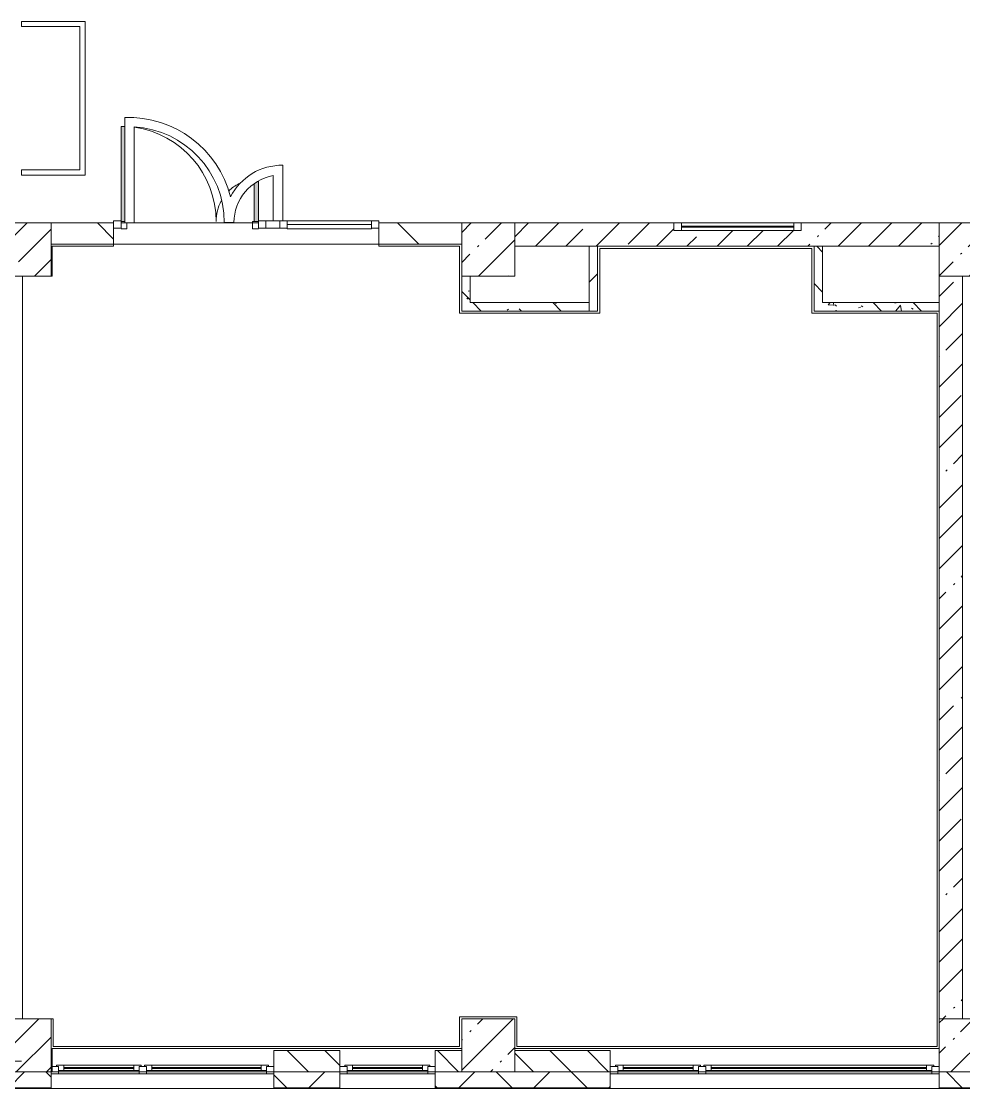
# Model space of a CAD drawing. Header units: millimetres. Extents: x -5426 to 189269, y -8553 to 29000.
# Drawn here: x 101019 to 109899, y -258 to 9800 of the extents above; entities that cross this region are included whole.
import ezdxf

# ---------------------------------------------------------------- set-up
doc = ezdxf.new("R2010")
doc.units = ezdxf.units.MM
for name, color, linetype, lineweight, true_color in [('A-DETL-GENF-5', 7, 'Continuous', 5, 0xaaaaaa), ('A-DOOR-2', 7, 'Continuous', 5, 0xaaaaaa), ('A-DOOR-3', 7, 'Continuous', 5, 0xe2e2e2), ('A-FLOR-2', 7, 'Continuous', 5, 0xaaaaaa), ('A-WALL-6', 7, 'Continuous', 5, 0x737373), ('A-WALL-7', 7, 'Continuous', 9, 0x737373), ('I-WALL-22', 7, 'Continuous', 5, 0x787878)]:
    doc.layers.add(name, color=color, linetype=linetype, lineweight=lineweight, true_color=true_color)
for name, color, linetype, lineweight in [('A-GLAZ-2', 7, 'Continuous', 5), ('A-GLAZ-CURT-2', 7, 'Continuous', 5), ('A-GLAZ-CWMG-2', 7, 'Continuous', 5), ('A-WALL', 7, 'Continuous', 9), ('A-WALL-5', 7, 'Continuous', 5), ('I-WALL-20', 7, 'Continuous', 5), ('S-COLS-2', 7, 'Continuous', 5), ('Оси', 7, 'Continuous', 9)]:
    doc.layers.add(name, color=color, linetype=linetype, lineweight=lineweight)
pattern_1 = [(45, (62258.82, 0), (-285.123, 285.123), []), (45, (62543.95, 0), (-285.123, 285.123), [504.031, -100.806, 16.764, -84.042])]
pattern_2 = [(135, (62258.8, 0), (-377.171, -377.171), [533.4, -88.9, 17.78, -88.9]), (135, (62258.8, 376.94), (-377.171, -377.171), []), (50, (62258.8, 0), (637.6445, -55.7866), [66.675, -733.425]), (355, (62258.8, 0), (-123.349, 668.699), [53.34, -586.74]), (100.451, (62311.96, -4.65), (514.299, 612.908), [56.665, -623.315]), (46.184, (62258.8, 177.8), (948.776, -147.15), [100.012, -1100.137]), (96.636, (62337.9, 165.5), (830.909, 865.997), [84.998, -934.973]), (351.184, (62258.8, 177.8), (830.918, 865.988), [80.01, -880.11]), (21, (62347.7, 133.35), (530.6506, -357.928), [66.675, -733.425]), (326, (62347.7, 133.35), (216.308, 644.6585), [53.34, -586.74]), (71.451, (62391.94, 103.5), (746.9596, 286.724), [56.665, -623.315]), (37.5, (62258.82, 0), (10.8105, 295.9426), [16.764, -562.864, 16.764, -578.866, -588.962]), (37.5, (62258.82, 0), (10.8105, 295.9426), [-1175.258, 16.764, -572.198]), (7.5, (62258.82, 0), (233.8692, 350.6318), [16.764, -322.834, 16.764, -549.529, -224.472]), (7.5, (62258.82, 0), (233.8692, 350.6318), [-905.891, 16.764, -207.708]), (327.5, (62060.58, 0), (474.5678, -20.0513), [16.764, -205.486, 16.764, -676.656, -920.115]), (327.5, (62060.58, 0), (474.5678, -20.0513), [-915.67, 16.764, -903.351]), (317.5, (61971.68, 0), (518.452, 88.9934), [16.764, -272.161, 16.764, -443.738, -653.415]), (317.5, (61971.68, 0), (518.452, 88.9934), [-749.427, 16.764, -636.651])]

# ---------------------------------------------------------------- blocks, each defined once
blk = doc.blocks.new('BSC_Колонна _Прямоугольная - 500х500-23286270-3_4_1_птичка')
at = {"layer": 'S-COLS-2'}
h = blk.add_hatch(dxfattribs=at)
h.set_pattern_fill('FP_45', color=256, style=0, pattern_type=2)
h.set_pattern_definition([(45, (-38790, -7650), (-285.123, 285.123), []), (45, (-38504.88, -7650), (-285.123, 285.123), [504.031, -100.806, 16.764, -84.042])])
h.paths.add_polyline_path([(-250, -250), (250, -250), (250, 250), (-250, 250), (-250, 100)])
for p, q in [((250, 250), (-250, 250)), ((-250, 250), (-250, -250)), ((250, -250), (250, 250)), ((-250, -250), (250, -250))]:
    blk.add_line(p, q, dxfattribs=at)
blk = doc.blocks.new('BSC_Колонна _Прямоугольная - 500х500-V63-3_4_1_птичка')
at = {"layer": 'S-COLS-2'}
h = blk.add_hatch(dxfattribs=at)
h.set_pattern_fill('FP_46', color=256, style=0, pattern_type=2)
h.set_pattern_definition([(45, (-43160, -7650), (-285.123, 285.123), []), (45, (-42874.88, -7650), (-285.123, 285.123), [504.031, -100.806, 16.764, -84.042])])
h.paths.add_polyline_path([(-250, -250), (250, -250), (250, 250), (-250, 250)])
for p, q in [((250, 250), (-250, 250)), ((-250, 250), (-250, -250)), ((250, -250), (250, 250)), ((-250, -250), (250, -250))]:
    blk.add_line(p, q, dxfattribs=at)
blk = doc.blocks.new('BSC_Колонна _Прямоугольная - 500х500-V64-3_4_1_птичка')
at = {"layer": 'S-COLS-2'}
h = blk.add_hatch(dxfattribs=at)
h.set_pattern_fill('FP_47', color=256, style=0, pattern_type=2)
h.set_pattern_definition([(45, (-47660, -7650), (-285.123, 285.123), []), (45, (-47374.88, -7650), (-285.123, 285.123), [504.031, -100.806, 16.764, -84.042])])
h.paths.add_polyline_path([(-113, -250), (250, -250), (250, 250), (-250, 250), (-250, -250)])
for p, q in [((250, 250), (-250, 250)), ((-250, 250), (-250, -250)), ((250, -250), (250, 250)), ((-250, -250), (250, -250))]:
    blk.add_line(p, q, dxfattribs=at)
blk = doc.blocks.new('BSC_Колонна _Прямоугольная - 500х500-V69-3_4_1_птичка')
at = {"layer": 'S-COLS-2'}
h = blk.add_hatch(dxfattribs=at)
h.set_pattern_fill('FP_52', color=256, style=0, pattern_type=2)
h.set_pattern_definition([(45, (-38790, -150), (-285.123, 285.123), []), (45, (-38504.88, -150), (-285.123, 285.123), [504.031, -100.806, 16.764, -84.042])])
h.paths.add_polyline_path([(-250, -250), (250, -250), (250, 250), (-250, 250), (-250, 80)])
for p, q in [((250, 250), (-250, 250)), ((-250, 250), (-250, -250)), ((250, -250), (250, 250)), ((-250, -250), (250, -250))]:
    blk.add_line(p, q, dxfattribs=at)
blk = doc.blocks.new('BSC_Колонна _Прямоугольная - 500х500-V70-3_4_1_птичка')
at = {"layer": 'S-COLS-2'}
h = blk.add_hatch(dxfattribs=at)
h.set_pattern_fill('FP_53', color=256, style=0, pattern_type=2)
h.set_pattern_definition([(45, (-43160, -150), (-285.123, 285.123), []), (45, (-42874.88, -150), (-285.123, 285.123), [504.031, -100.806, 16.764, -84.042])])
h.paths.add_polyline_path([(-250, -250), (250, -250), (250, 250), (-250, 250)])
for p, q in [((250, 250), (-250, 250)), ((-250, 250), (-250, -250)), ((250, -250), (250, 250)), ((-250, -250), (250, -250))]:
    blk.add_line(p, q, dxfattribs=at)
blk = doc.blocks.new('BSC_Колонна _Прямоугольная - 500х500-V71-3_4_1_птичка')
at = {"layer": 'S-COLS-2'}
h = blk.add_hatch(dxfattribs=at)
h.set_pattern_fill('FP_54', color=256, style=0, pattern_type=2)
h.set_pattern_definition([(45, (-47660, -150), (-285.123, 285.123), []), (45, (-47374.88, -150), (-285.123, 285.123), [504.031, -100.806, 16.764, -84.042])])
h.paths.add_polyline_path([(-250, -250), (250, -250), (250, 250), (-250, 250)])
for p, q in [((250, 250), (-250, 250)), ((-250, 250), (-250, -250)), ((250, -250), (250, 250)), ((-250, -250), (250, -250))]:
    blk.add_line(p, q, dxfattribs=at)
blk = doc.blocks.new('120_Окно_СКБ_2Ст - 120_Окно_СКБ_2Ст 3100х2500 _мал_створка слева_ 2-V94-3_4_1_птичка')
at = {"layer": 'A-GLAZ-2'}
for p, q in [((-1550, -127), (-1550, -57)), ((-1550, -57), (-1480, -57)), ((1550, -57), (-1550, -57)), ((-1480, -57), (-1480, -127)), ((650, -87), (-1480, -87)), ((-1480, -87), (-1480, -127)), ((-1430, -137), (-1430, -87)), ((600, -137), (600, -87)), ((650, -127), (650, -57)), ((650, -57), (720, -57)), ((650, -127), (650, -87)), ((720, -57), (720, -127)), ((1480, -87), (720, -87)), ((720, -87), (720, -127)), ((770, -137), (770, -87)), ((1430, -137), (1430, -87)), ((1480, -127), (1480, -57)), ((1480, -57), (1550, -57)), ((1480, -127), (1480, -87)), ((1550, -57), (1550, -127)), ((-1480, -127), (-1550, -127)), ((-1550, -127), (-1500, -127)), ((-1480, -127), (-1500, -127)), ((-1500, -127), (-1500, -137)), ((-1500, -137), (670, -137)), ((670, -137), (-1500, -137)), ((-1430, -107), (600, -107)), ((600, -117), (-1430, -117)), ((720, -127), (650, -127)), ((670, -127), (650, -127)), ((670, -127), (700, -127)), ((670, -137), (670, -127)), ((720, -127), (700, -127)), ((700, -127), (700, -137)), ((700, -137), (1500, -137)), ((1500, -137), (700, -137)), ((770, -107), (1430, -107)), ((1430, -117), (770, -117)), ((1550, -127), (1480, -127)), ((1500, -127), (1480, -127)), ((1500, -127), (1550, -127)), ((1500, -137), (1500, -127))]:
    blk.add_line(p, q, dxfattribs=at)
blk = doc.blocks.new('120_Окно_СКБ_2Ст - 120_Окно_СКБ_2Ст 2100х2400 _мал створка справа_-V95-3_4_1_птичка')
at = {"layer": 'A-GLAZ-2'}
for p, q in [((-1050, -127), (-1050, -57)), ((-1050, -57), (-980, -57)), ((1050, -57), (-1050, -57)), ((-980, -57), (-980, -127)), ((150, -87), (-980, -87)), ((-980, -87), (-980, -127)), ((-930, -137), (-930, -87)), ((100, -137), (100, -87)), ((150, -127), (150, -57)), ((150, -57), (220, -57)), ((150, -127), (150, -87)), ((220, -57), (220, -127)), ((980, -87), (220, -87)), ((220, -87), (220, -127)), ((270, -137), (270, -87)), ((930, -137), (930, -87)), ((980, -127), (980, -57)), ((980, -57), (1050, -57)), ((980, -127), (980, -87)), ((1050, -57), (1050, -127)), ((-980, -127), (-1050, -127)), ((-1050, -127), (-1000, -127)), ((-980, -127), (-1000, -127)), ((-1000, -127), (-1000, -137)), ((-1000, -137), (170, -137)), ((170, -137), (-1000, -137)), ((-930, -107), (100, -107)), ((100, -117), (-930, -117)), ((220, -127), (150, -127)), ((170, -127), (150, -127)), ((170, -127), (200, -127)), ((170, -137), (170, -127)), ((220, -127), (200, -127)), ((200, -127), (200, -137)), ((200, -137), (1000, -137)), ((1000, -137), (200, -137)), ((270, -107), (930, -107)), ((930, -117), (270, -117)), ((1050, -127), (980, -127)), ((1000, -127), (980, -127)), ((1000, -127), (1050, -127)), ((1000, -137), (1000, -127))]:
    blk.add_line(p, q, dxfattribs=at)
blk = doc.blocks.new('120_Окно_СКБ_1Ст - 120_Окно_СКБ_1Ст 900х2500_h_-V92-3_4_1_птичка')
at = {"layer": 'A-GLAZ-2'}
for p, q in [((-450, -127), (-450, -57)), ((-450, -57), (-380, -57)), ((450, -57), (-450, -57)), ((-380, -57), (-380, -127)), ((380, -87), (-380, -87)), ((-380, -87), (-380, -127)), ((-330, -137), (-330, -87)), ((330, -137), (330, -87)), ((380, -127), (380, -57)), ((380, -57), (450, -57)), ((380, -127), (380, -87)), ((450, -57), (450, -127)), ((-380, -127), (-450, -127)), ((-450, -127), (-400, -127)), ((-380, -127), (-400, -127)), ((-400, -127), (-400, -137)), ((-400, -137), (400, -137)), ((400, -137), (-400, -137)), ((-330, -107), (330, -107)), ((330, -117), (-330, -117)), ((450, -127), (380, -127)), ((400, -127), (380, -127)), ((400, -127), (450, -127)), ((400, -137), (400, -127))]:
    blk.add_line(p, q, dxfattribs=at)
blk = doc.blocks.new('Прямоугольный импост - 50 x 70 мм-V201-3_4_1_птичка')
at = {"layer": 'A-GLAZ-CWMG-2'}
for p, q in [((-70, 35), (0, 35)), ((-70, -35), (-70, 35)), ((0, 35), (0, -35)), ((0, -35), (-70, -35))]:
    blk.add_line(p, q, dxfattribs=at)
blk = doc.blocks.new('Дверь_Витражная_остекление_ - ДВН_ДАО_Главный вход_1200 в свету-V202-3_4_1_птичка')
at = {"layer": 'A-DOOR-3'}
for points in [[(-647, 30), (-613, 35), (-613, 925), (-647, 922), (-647, 35)], [(607, 30), (647, 35), (647, 410), (607, 378), (607, 35)]]:
    blk.add_hatch(color=256, dxfattribs=at).paths.add_polyline_path(points)
at = {"layer": 'A-DETL-GENF-5'}
for p, q in [((-613, 925), (-647, 925)), ((-647, 925), (-647, 35)), ((647, 35), (647, 410)), ((607, 385), (607, 30)), ((-647, 30), (-613, 30)), ((-613, 30), (-647, 30)), ((-592, -40), (-592, 15)), ((592, -40), (592, 30)), ((592, 30), (647, 30)), ((607, 30), (647, 30)), ((-647, -40), (-592, -40)), ((647, -40), (592, -40))]:
    blk.add_line(p, q, dxfattribs=at)
at = {"layer": 'A-DOOR-2'}
for p, q in [((-647, 925), (-647, 35)), ((647, 410), (647, 35))]:
    blk.add_line(p, q, dxfattribs=at)
for centre, radius, start, end in [((-647, 30), 895, 87.7864, 90), ((-647, 30), 895, 360, 81.929), ((647, 30), 400, 117.1206, 134.5389), ((647, 30), 400, 151.213, 180)]:
    blk.add_arc(centre, radius, start, end, dxfattribs=at)
blk = doc.blocks.new('Системная панель - Стемалит - 40мм-V203-3_4_1_птичка')
at = {"layer": 'A-GLAZ-CURT-2'}
for p, q in [((65, 35), (-65, 35)), ((-65, 35), (-65, -35)), ((65, -35), (65, 35)), ((-65, -35), (65, -35))]:
    blk.add_line(p, q, dxfattribs=at)
blk = doc.blocks.new('Прямоугольный импост - 50 x 70 мм-V204-3_4_1_птичка')
at = {"layer": 'A-GLAZ-CWMG-2'}
for p, q in [((-35, 35), (35, 35)), ((-35, -35), (-35, 35)), ((35, 35), (35, -35)), ((35, -35), (-35, -35))]:
    blk.add_line(p, q, dxfattribs=at)
blk = doc.blocks.new('Прямоугольный импост - 50 x 70 мм-V205-3_4_1_птичка')
at = {"layer": 'A-GLAZ-CWMG-2'}
for p, q in [((0, 35), (-70, 35)), ((-70, 35), (-70, -35)), ((0, -35), (0, 35)), ((-70, -35), (0, -35))]:
    blk.add_line(p, q, dxfattribs=at)
blk = doc.blocks.new('Системная панель - Стекло - 40мм-V206-3_4_1_птичка')
at = {"layer": 'A-GLAZ-CURT-2'}
for p, q in [((397.5, 0), (-397.5, 0)), ((-397.5, 0), (-397.5, -40)), ((397.5, -40), (397.5, 0)), ((-397.5, -40), (397.5, -40))]:
    blk.add_line(p, q, dxfattribs=at)
blk = doc.blocks.new('Прямоугольный импост - 50 x 70 мм-V207-3_4_1_птичка')
at = {"layer": 'A-GLAZ-CWMG-2'}
for p, q in [((-35, 35), (35, 35)), ((-35, -35), (-35, 35)), ((35, 35), (35, -35)), ((35, -35), (-35, -35))]:
    blk.add_line(p, q, dxfattribs=at)
blk = doc.blocks.new('Прямоугольный импост - 50 x 70 мм-V208-3_4_1_птичка')
at = {"layer": 'A-GLAZ-CWMG-2'}
blk.add_line((42060, 7920), (41265, 7920), dxfattribs=at)
blk = doc.blocks.new('120_Окно_СКБ_1Ст - 120_Окно_СКБ_1Ст 400х1200 EI30-V214-3_4_1_птичка')
at = {"layer": 'A-GLAZ-2'}
for p, q in [((-600, 40), (-600, 110)), ((-600, 110), (-530, 110)), ((600, 110), (-600, 110)), ((-530, 110), (-530, 40)), ((530, 40), (530, 110)), ((530, 110), (600, 110)), ((600, 110), (600, 40)), ((-530, 40), (-600, 40)), ((-600, 40), (600, 40)), ((530, 80), (-530, 80)), ((530, 70), (-530, 70)), ((600, 40), (530, 40))]:
    blk.add_line(p, q, dxfattribs=at)

msp = doc.modelspace()

# ---------------------------------------------------------------- hatches: boundary and pattern name
at = {"layer": 'A-WALL-5'}
h = msp.add_hatch(dxfattribs=at)
h.set_pattern_fill('FP_68', color=256, style=0, pattern_type=2)
h.set_pattern_definition([(135, (62258.82, 0), (-176.7767, -176.7767), [])])
h.paths.add_polyline_path([(127517.6, -100), (127668.8, -100), (127668.8, 100), (127418.8, 100), (127418.8, -100)])
h.paths.add_polyline_path([(117263.3, -100), (117768.8, -100), (117768.8, 100), (117018.8, 100), (117018.8, -100)])
h.paths.add_polyline_path([(119168.8, -100), (120068.8, -100), (120068.8, 100), (119168.8, 100), (119168.8, -52.2)])
h.paths.add_polyline_path([(126518.8, -100), (126518.8, 100), (125968.8, 100), (125968.8, -100)])
h.paths.add_polyline_path([(123668.8, -100), (123868.8, -100), (123868.8, 100), (123668.8, 100), (123668.8, 42.9)])
h.paths.add_polyline_path([(106076.9, -100), (106568.8, -100), (106568.8, 100), (105668.8, 100), (105668.8, -100)])
h.paths.add_polyline_path([(110418.8, -100), (110418.8, 100), (110168.8, 100), (110168.8, -100)])
h.paths.add_polyline_path([(113268.8, -100), (113268.8, 100), (112518.8, 100), (112518.8, -100)])
h.paths.add_polyline_path([(104918.8, -100), (105168.8, -100), (105168.8, 100), (104918.8, 100)])
h.paths.add_polyline_path([(114668.8, -100), (114918.8, -100), (114918.8, 100), (114668.8, 100), (114668.8, 33.3)])
h.paths.add_polyline_path([(104018.8, -100), (104018.8, 100), (103398.8, 100), (103398.8, -100)])
h.paths.add_polyline_path([(100798.8, -100), (100798.8, 100), (100748.8, 100), (100748.8, -100)])
h = msp.add_hatch(dxfattribs=at)
h.set_pattern_fill('FP_70', color=256, style=0, pattern_type=2)
h.set_pattern_definition([(45, (62258.8, 0), (-353.5534, 353.5534), []), (135, (62258.8, 0), (-353.5534, -353.5534), [])])
h.paths.add_polyline_path([(117263.3, -250), (117768.8, -250), (117768.8, -100), (117018.8, -100), (117018.8, -250)])
h.paths.add_polyline_path([(118885.9, -250), (118885.9, -100), (118668.8, -100), (118668.8, -250)])
h.paths.add_polyline_path([(113268.8, -250), (113268.8, -100), (112518.8, -100), (112518.8, -250)])
h.paths.add_polyline_path([(103398.8, -250), (104018.8, -250), (104018.8, -100), (103398.8, -100)])
h.paths.add_polyline_path([(110168.8, -250), (110418.8, -250), (110418.8, -100), (109668.8, -100), (109668.8, -250), (109805.7, -250)])
h.paths.add_polyline_path([(104918.8, -250), (106568.8, -250), (106568.8, -100), (104918.8, -100)])
h.paths.add_polyline_path([(114918.8, -250), (114918.8, -100), (114168.8, -100), (114168.8, -250), (114466.7, -250)])
h.paths.add_polyline_path([(101298.8, -250), (101298.8, -100), (100568.8, -100), (100568.8, -250)])
at = {"layer": 'I-WALL-20'}
h = msp.add_hatch(dxfattribs=at)
h.set_pattern_fill('FP_69', color=256, style=0, pattern_type=2)
h.set_pattern_definition([(135, (62258.8, 0), (-353.5534, -353.5534), [])])
h.paths.add_polyline_path([(104388.8, 7700), (105168.8, 7700), (105168.8, 7900), (104388.8, 7900)])
h.paths.add_polyline_path([(101888.8, 7700), (101888.8, 7900), (101298.8, 7900), (101298.8, 7700)])
h.paths.add_polyline_path([(100798.8, 7700), (100798.8, 7900), (100748.8, 7900), (100748.8, 7700)])
h = msp.add_hatch(dxfattribs=at)
h.set_pattern_fill('FP_66', color=256, style=0, pattern_type=2)
h.set_pattern_definition(pattern_1)
h.paths.add_polyline_path([(108568.8, 7680), (109668.8, 7680), (109668.8, 7900), (108368.8, 7900), (108368.8, 7830), (107168.8, 7830), (107168.8, 7900), (105668.8, 7900), (105668.8, 7680), (108488.8, 7680)])
h = msp.add_hatch(dxfattribs=at)
h.set_pattern_fill('FP_71', color=256, style=0, pattern_type=2)
h.set_pattern_definition([(45, (62258.82, 0), (-176.7767, 176.7767), [])])
h.paths.add_polyline_path([(106448.8, 7070), (106448.8, 7680), (106368.8, 7680), (106368.8, 7070)])
h = msp.add_hatch(dxfattribs=at)
h.set_pattern_fill('FP_66', color=256, style=0, pattern_type=2)
h.set_pattern_definition(pattern_1)
h.paths.add_polyline_path([(109888.8, 400), (109888.8, 7400), (109668.8, 7400), (109668.8, 400), (109879.4, 400)])
at = {"layer": 'I-WALL-22'}
h = msp.add_hatch(dxfattribs=at)
h.set_pattern_fill('FP_74', color=256, style=0, pattern_type=2)
h.set_pattern_definition(pattern_2)
h.paths.add_polyline_path([(108568.8, 7070), (108568.8, 7680), (108488.8, 7680), (108488.8, 7070)])
h = msp.add_hatch(dxfattribs=at)
h.set_pattern_fill('FP_74', color=256, style=0, pattern_type=2)
h.set_pattern_definition(pattern_2)
h.paths.add_polyline_path([(105248.8, 7150), (105248.8, 7400), (105168.8, 7400), (105168.8, 7150)])
h = msp.add_hatch(dxfattribs=at)
h.set_pattern_fill('FP_74', color=256, style=0, pattern_type=2)
h.set_pattern_definition(pattern_2)
h.paths.add_polyline_path([(106368.8, 7070), (106368.8, 7150), (105168.8, 7150), (105168.8, 7070), (106076.9, 7070)])
h = msp.add_hatch(dxfattribs=at)
h.set_pattern_fill('FP_74', color=256, style=0, pattern_type=2)
h.set_pattern_definition(pattern_2)
h.paths.add_polyline_path([(109668.8, 7070), (109668.8, 7150), (108568.8, 7150), (108568.8, 7070)])

# ---------------------------------------------------------------- linework, layer by layer
at = {"layer": 'A-FLOR-2'}
for p, q in [((101618.8, 9799.8), (101018.8, 9799.8)), ((101018.8, 9799.8), (101018.8, 9749.8)), ((101618.8, 8351.7), (101618.8, 9799.8)), ((101018.8, 9749.8), (101568.8, 9749.8)), ((101568.8, 9749.8), (101568.8, 8401.7)), ((101992.8, 8894.4), (101992.8, 7900)), ((102082.8, 7900), (102082.8, 8806.8)), ((101568.8, 8401.7), (101018.8, 8401.7)), ((101018.8, 8401.7), (101018.8, 8351.7)), ((101018.8, 8351.7), (101618.8, 8351.7)), ((103483, 7920), (103483, 8443.9)), ((103393, 8346.4), (103393, 7920)), ((101992.8, 7900), (102082.8, 7900)), ((102931.5, 7903.5), (103021.5, 7903.5)), ((101888.8, 7680), (101308.8, 7680)), ((101308.8, 7680), (101308.8, 7400)), ((101888.8, 7700), (101888.8, 7680)), ((104388.8, 7680), (104388.8, 7700)), ((105148.8, 7680), (104388.8, 7680)), ((105148.8, 7050), (105148.8, 7680)), ((108468.8, 7660), (106468.8, 7660)), ((106468.8, 7660), (106468.8, 7050)), ((108468.8, 7050), (108468.8, 7660)), ((101028.8, 7400), (101028.8, 400)), ((101308.8, 7400), (101298.8, 7400)), ((106468.8, 7050), (105148.8, 7050)), ((109648.8, 7050), (108468.8, 7050)), ((109648.8, 140), (109648.8, 7050)), ((105148.8, 140), (105148.8, 420)), ((105148.8, 420), (105688.8, 420)), ((105688.8, 420), (105688.8, 140)), ((101298.8, 400), (101318.8, 400)), ((101318.8, 400), (101318.8, 140)), ((101318.8, 140), (105148.8, 140)), ((105688.8, 140), (109648.8, 140))]:
    msp.add_line(p, q, dxfattribs=at)
for centre, radius, start, end in [((102026.5, 7900), 995, 14.33829, 91.93805), ((102026.5, 7903.5), 905, 360, 86.42904), ((103475.5, 7900), 544, 89.21005, 153.06648), ((103475.5, 7900), 454, 100.46985, 179.55829)]:
    msp.add_arc(centre, radius, start, end, dxfattribs=at)
at = {"layer": 'A-WALL'}
for p, q in [((106448.8, 7680), (106368.8, 7680)), ((108568.8, 7680), (108488.8, 7680)), ((106368.8, 7070), (106368.8, 7150)), ((109668.8, 7070), (109668.8, 7150)), ((103398.8, -100), (104018.8, -100)), ((104918.8, -100), (105168.8, -100)), ((105668.8, -100), (106568.8, -100)), ((103398.8, -250), (104018.8, -250)), ((103398.8, -253), (104018.8, -253)), ((104918.8, -250), (106568.8, -250)), ((104918.8, -253), (106568.8, -253)), ((109668.8, -250), (110418.8, -250)), ((109668.8, -253), (110418.8, -253))]:
    msp.add_line(p, q, dxfattribs=at)
at = {"layer": 'A-WALL-5'}
for p, q in [((104018.8, 100), (103398.8, 100)), ((103398.8, 100), (103398.8, -258)), ((104018.8, -258), (104018.8, 100)), ((105168.8, 100), (104918.8, 100)), ((104918.8, 100), (104918.8, -258)), ((106568.8, 100), (105668.8, 100)), ((106568.8, -258), (106568.8, 100)), ((101298.8, -258), (101298.8, -100)), ((101298.8, -100), (101308.8, -100)), ((104018.8, -100), (104918.8, -100)), ((106568.8, -100), (109668.8, -100)), ((109668.8, -100), (109668.8, -258)), ((113268.8, -258), (101298.8, -258))]:
    msp.add_line(p, q, dxfattribs=at)
at = {"layer": 'A-WALL-6'}
msp.add_line((91468.6, -258), (101298.8, -258), dxfattribs=at)
at = {"layer": 'A-WALL-7'}
for p, q in [((99681.8, -250), (101298.8, -250)), ((99681.8, -253), (101298.8, -253))]:
    msp.add_line(p, q, dxfattribs=at)
at = {"layer": 'I-WALL-20'}
for p, q in [((101888.8, 7900), (101298.8, 7900)), ((101888.8, 7700), (101888.8, 7900)), ((101958.8, 7900), (101992.8, 7900)), ((102082.8, 7900), (103253.8, 7900)), ((105168.8, 7900), (104388.8, 7900)), ((104388.8, 7900), (104388.8, 7700)), ((107168.8, 7900), (105668.8, 7900)), ((109668.8, 7900), (108368.8, 7900)), ((105168.8, 7700), (101298.8, 7700)), ((105668.8, 7680), (106368.8, 7680)), ((106368.8, 7680), (106368.8, 7150)), ((106448.8, 7070), (106448.8, 7680)), ((106448.8, 7680), (108488.8, 7680)), ((108488.8, 7680), (108488.8, 7070)), ((108568.8, 7150), (108568.8, 7680)), ((108568.8, 7680), (109668.8, 7680)), ((105168.8, 7400), (105168.8, 7070)), ((105248.8, 7150), (105248.8, 7400)), ((109668.8, 7400), (109668.8, 7150)), ((109888.8, 400), (109888.8, 7400)), ((106368.8, 7150), (105248.8, 7150)), ((109668.8, 7150), (108568.8, 7150)), ((105168.8, 7070), (106448.8, 7070)), ((108488.8, 7070), (109668.8, 7070)), ((109668.8, 7070), (109668.8, 400)), ((101308.8, 120), (105168.8, 120)), ((101308.8, 120), (101308.8, -100)), ((105668.8, 120), (109668.8, 120)), ((103398.8, -100), (101308.8, -100))]:
    msp.add_line(p, q, dxfattribs=at)
at = {"layer": 'Оси'}
msp.add_line((88518.8, 0), (101018.8, 0), dxfattribs=at)

# ---------------------------------------------------------------- block references
at = {"layer": 'A-DOOR-2'}
msp.add_blockref('Дверь_Витражная_остекление_ - ДВН_ДАО_Главный вход_1200 в свету-V202-3_4_1_птичка', (102606.3, 7885), dxfattribs=at)
at = {"layer": 'A-GLAZ-2'}
msp.add_blockref('120_Окно_СКБ_1Ст - 120_Окно_СКБ_1Ст 400х1200 EI30-V214-3_4_1_птичка', (107768.8, 7790), dxfattribs=at)
at = {"layer": 'A-GLAZ-2', "rotation": 180}
for name, p in [('120_Окно_СКБ_2Ст - 120_Окно_СКБ_2Ст 2100х2400 _мал створка справа_-V95-3_4_1_птичка', (102348.8, -175)), ('120_Окно_СКБ_1Ст - 120_Окно_СКБ_1Ст 900х2500_h_-V92-3_4_1_птичка', (104468.8, -175)), ('120_Окно_СКБ_2Ст - 120_Окно_СКБ_2Ст 3100х2500 _мал_створка слева_ 2-V94-3_4_1_птичка', (108118.8, -175))]:
    msp.add_blockref(name, p, dxfattribs=at)
at = {"layer": 'A-GLAZ-CURT-2'}
for name, p in [('Системная панель - Стемалит - 40мм-V203-3_4_1_птичка', (103388.8, 7885)), ('Системная панель - Стекло - 40мм-V206-3_4_1_птичка', (103921.3, 7885))]:
    msp.add_blockref(name, p, dxfattribs=at)
at = {"layer": 'A-GLAZ-CWMG-2', "rotation": 180}
msp.add_blockref('Прямоугольный импост - 50 x 70 мм-V205-3_4_1_птичка', (101888.8, 7885), dxfattribs=at)
at = {"layer": 'A-GLAZ-CWMG-2', "extrusion": (0, 0, -1), "rotation": 180}
for name, p in [('Прямоугольный импост - 50 x 70 мм-V204-3_4_1_птичка', (-103288.8, 7885)), ('Прямоугольный импост - 50 x 70 мм-V207-3_4_1_птичка', (-103488.8, 7885)), ('Прямоугольный импост - 50 x 70 мм-V201-3_4_1_птичка', (-104388.8, 7885))]:
    msp.add_blockref(name, p, dxfattribs=at)
at = {"layer": 'A-GLAZ-CWMG-2'}
msp.add_blockref('Прямоугольный импост - 50 x 70 мм-V208-3_4_1_птичка', (62258.8, 0), dxfattribs=at)
at = {"layer": 'S-COLS-2'}
for name, p in [('BSC_Колонна _Прямоугольная - 500х500-23286270-3_4_1_птичка', (101048.8, 7650)), ('BSC_Колонна _Прямоугольная - 500х500-V63-3_4_1_птичка', (105418.8, 7650)), ('BSC_Колонна _Прямоугольная - 500х500-V64-3_4_1_птичка', (109918.8, 7650)), ('BSC_Колонна _Прямоугольная - 500х500-V69-3_4_1_птичка', (101048.8, 150)), ('BSC_Колонна _Прямоугольная - 500х500-V70-3_4_1_птичка', (105418.8, 150)), ('BSC_Колонна _Прямоугольная - 500х500-V71-3_4_1_птичка', (109918.8, 150))]:
    msp.add_blockref(name, p, dxfattribs=at)

doc.saveas('drawing.dxf')
